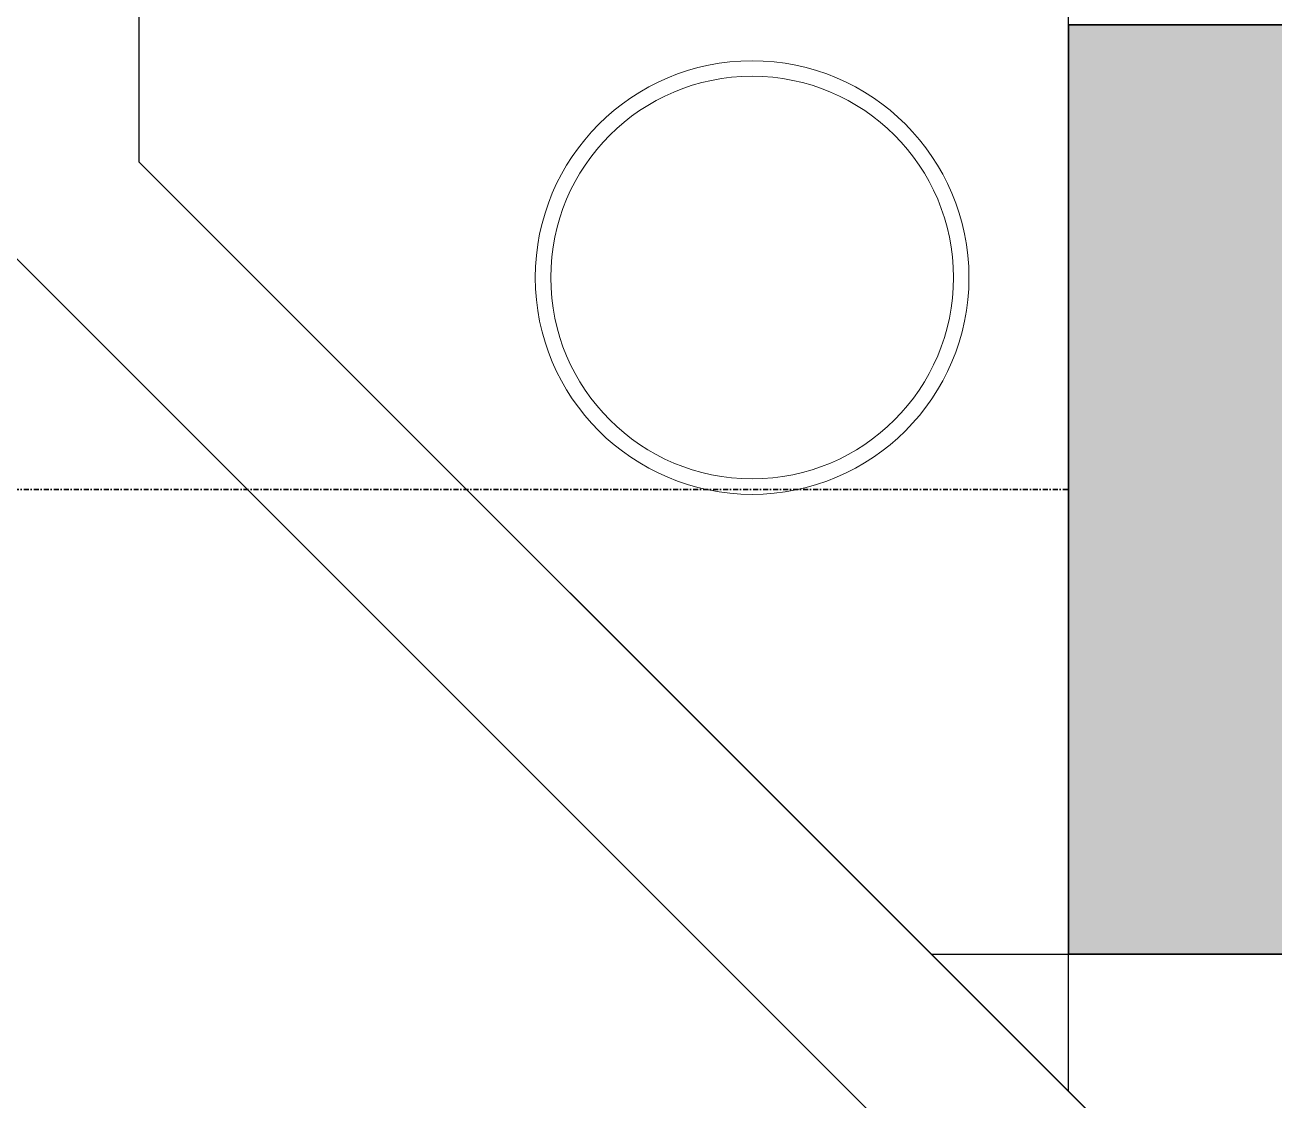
# Model space of a CAD drawing. Extents: x -12260 to 184725, y -29287 to 19916.
# Drawn here: x 15032 to 15839, y -304 to 390 of the extents above; entities that cross this region are included whole.
import ezdxf
from ezdxf.enums import TextEntityAlignment as Align

# ---------------------------------------------------------------- set-up
doc = ezdxf.new("R2010")
doc.units = 0
doc.header["$LTSCALE"] = 0.25
doc.linetypes.add('DASHDOT', pattern=[25.4, 12.7, -6.35, 0, -6.35])
doc.layers.add('01-First Floor-FUR$0$FALSE CEILING', color=251, linetype='Continuous')
for name, color, linetype, lineweight in [('01-First Floor-FUR$0$LOADING', 253, 'Continuous', 5), ('01-First Floor-FUR$0$Walls', 251, 'Continuous', 5), ('E-LITE-CIRC-NUMB', 6, 'Continuous', 25), ('E-LITE-CLNG', 150, 'Continuous', 35), ('E-LITE-CLNG-CNDT', 6, 'DASHDOT', 35), ('E-LITE-CTRL', 6, 'Continuous', 25), ('E-LITE-IDEN', 6, 'Continuous', 25)]:
    doc.layers.add(name, color=color, linetype=linetype, lineweight=lineweight)
doc.styles.add('DC_SIMPLEX', font='SIMPLEX.shx', dxfattribs={"width": 0.7})

# ---------------------------------------------------------------- blocks, each defined once
blk = doc.blocks.new('*U204')
h = blk.add_hatch(color=254)
h.dxf.hatch_style = 1
h.paths.add_polyline_path([(-300, 300), (-300, -300), (300, -300), (300, 300)])
edge = h.paths.add_edge_path(flags=16)
edge.add_arc((0, 0), 45, 0, 360)
blk.add_lwpolyline([(-300, 300), (-300, -300), (300, -300), (300, 300)], close=True)
at = {"layer": 'E-LITE-CIRC-NUMB', "style": 'DC_SIMPLEX', "width": 0.7, "flags": 8}
blk.add_attdef('CIRCUIT', text='', height=200, rotation=0, dxfattribs=at).set_placement((-473.9, 300), align=Align.RIGHT)
at = {"layer": 'E-LITE-CTRL', "style": 'DC_SIMPLEX', "width": 0.7, "flags": 8}
blk.add_attdef('CONTROL', (1118.9, -935), '', height=200, rotation=360, dxfattribs=at)
at = {"layer": 'E-LITE-IDEN', "style": 'DC_SIMPLEX', "width": 0.7, "flags": 8}
blk.add_attdef('TYPE', (460.41, 457.65), '', height=200, rotation=360, dxfattribs=at)
blk = doc.blocks.new('01-First Floor-FUR$0$WM00001-P')
at = {"layer": '01-First Floor-FUR$0$LOADING'}
for radius in [0.14, 0.13]:
    blk.add_circle((0, 0), radius, dxfattribs=at)
blk = doc.blocks.new('01-First Floor-FUR')
at = {"layer": '01-First Floor-FUR$0$FALSE CEILING', "linetype": 'Continuous'}
for p, q in [((15706, -298.58), (15706, 3190)), ((15617.42, -210), (19115.56, -210))]:
    blk.add_line(p, q, dxfattribs=at)
at = {"layer": '01-First Floor-FUR$0$FALSE CEILING'}
blk.add_lwpolyline([(16217.42, -810), (15106, 301.42), (15106, 3190), (19115.56, 3190), (19115.56, -810), (16217.42, -810)], dxfattribs=at)
at = {"layer": '01-First Floor-FUR$0$Walls'}
for p, q in [((15106, 301.42), (15106, 2110)), ((15106, 301.42), (16217.42, -810)), ((15006, 260), (16176, -910))]:
    blk.add_line(p, q, dxfattribs=at)
at = {"layer": '01-First Floor-FUR$0$LOADING', "extrusion": (2.25644e-18, 2.24019e-05, -1), "xscale": 1000, "yscale": 1000, "zscale": 1000, "rotation": 90.00000000000001}
blk.add_blockref('01-First Floor-FUR$0$WM00001-P', (-15501.79, 226.87, 0.13), dxfattribs=at)

msp = doc.modelspace()

# ---------------------------------------------------------------- linework, layer by layer
at = {"layer": 'E-LITE-CLNG-CNDT', "color": 1}
msp.add_lwpolyline([(14406.01, 2989.99), (14610.73, 2871.79, -0.267949), (14660.73, 2785.19), (14660.73, 189.99, 0.414214), (14760.73, 89.99), (15705.99, 89.99)], format="xyb", dxfattribs=at)

# ---------------------------------------------------------------- block references
at = {"layer": 'E-LITE-CLNG', "xscale": -1}
msp.add_blockref('*U204', (16005.99, 89.99), dxfattribs=at)
at = {"layer": 'E-LITE-CLNG-CNDT'}
msp.add_blockref('01-First Floor-FUR', (0, 0), dxfattribs=at)

doc.saveas('drawing.dxf')
